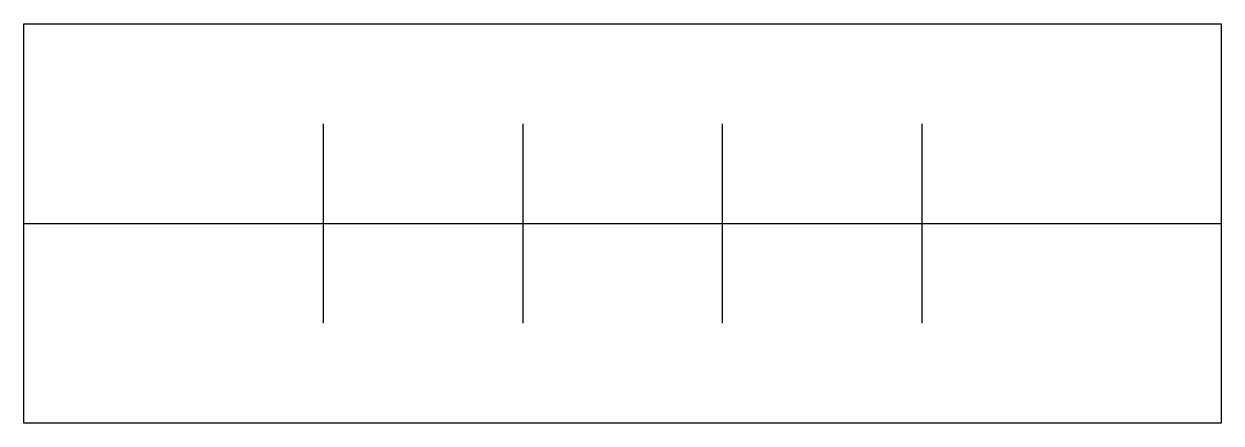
# Model space of a CAD drawing. Extents: x 2.8 to 34.5, y -2.8 to 7.8.
import ezdxf

# ---------------------------------------------------------------- set-up
doc = ezdxf.new("R2010")
doc.units = 0
doc.layers.add('DEFAULT_255_2_778', color=255, linetype='CONTINUOUS')

msp = doc.modelspace()

# ---------------------------------------------------------------- linework, layer by layer
at = {"layer": 'DEFAULT_255_2_778'}
for p, q in [((2.778, 7.805), (34.528, 7.805)), ((2.778, -2.778), (2.778, 7.805)), ((34.528, 7.805), (34.528, -2.778)), ((10.716, 5.159), (10.716, -0.132)), ((16.008, 5.159), (16.008, -0.132)), ((21.298, 5.159), (21.298, -0.132)), ((26.591, 5.159), (26.591, -0.132)), ((2.778, 2.514), (34.528, 2.514)), ((34.528, -2.778), (2.778, -2.778))]:
    msp.add_line(p, q, dxfattribs=at)

doc.saveas('drawing.dxf')
